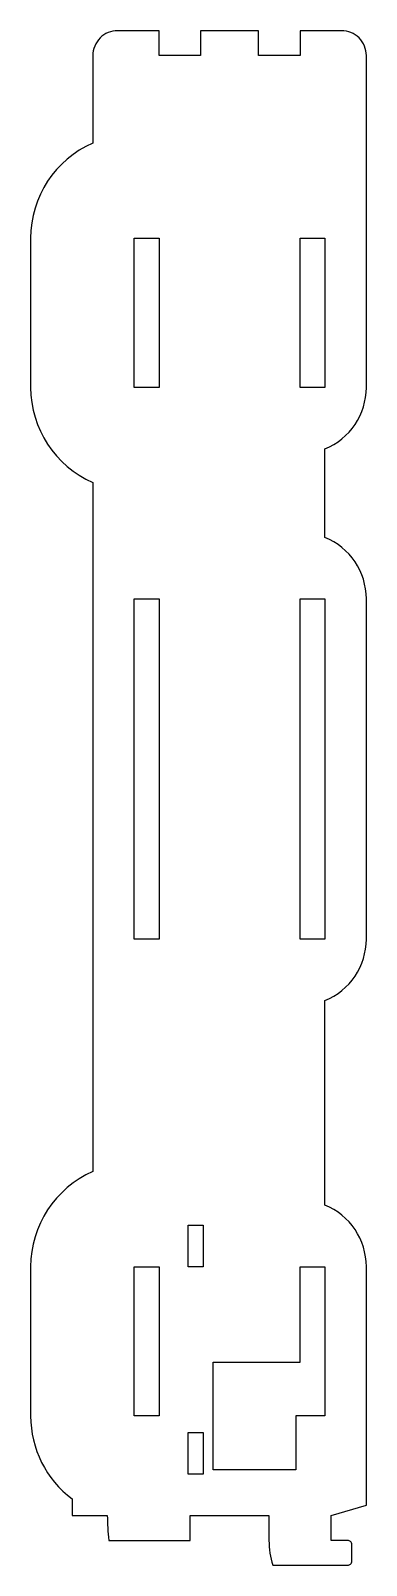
# Model space of a CAD drawing. Header units: millimetres. Extents: x -40 to 0, y -185 to 0.
import ezdxf

# ---------------------------------------------------------------- set-up
doc = ezdxf.new("R2010")
doc.units = ezdxf.units.MM

msp = doc.modelspace()

# ---------------------------------------------------------------- linework, layer by layer
msp.add_lwpolyline([(-4.25, -182), (-4.25, -179), (0, -177.75), (0, -149, 0.305615), (-5, -141.58), (-5, -116.92, 0.305615), (0, -109.5), (0, -68.5, 0.305615), (-5, -61.08), (-5, -50.42, 0.305615), (0, -43), (0, -3, 0.414214), (-3, 0), (-8, 0), (-8, -3), (-13, -3), (-13, 0), (-20, 0), (-20, -3), (-25, -3), (-25, 0), (-30, 0, 0.414214), (-33, -3), (-33, -13.54, 0.298217), (-40.5, -25), (-40.5, -43, 0.298217), (-33, -54.46), (-33, -137.54, 0.298217), (-40.5, -149), (-40.5, -167, 0.236068), (-35.5, -177), (-35.5, -179), (-31.25, -179, 0.027842), (-31.08, -182), (-21.25, -182), (-21.25, -179), (-11.75, -179), (-11.75, -182, 0.076321), (-11.29, -185), (-2.25, -185, 0.414214), (-1.75, -184.5), (-1.75, -182.5, 0.414214), (-2.25, -182)], format="xyb", close=True)
for points in [[(-25, -25), (-25, -43), (-28, -43), (-28, -25)], [(-5, -25), (-5, -43), (-8, -43), (-8, -25)], [(-28, -109.5), (-28, -68.5), (-25, -68.5), (-25, -109.5)], [(-8, -109.5), (-8, -68.5), (-5, -68.5), (-5, -109.5)], [(-21.5, -149), (-21.5, -144), (-19.7, -144), (-19.7, -149)], [(-28, -149), (-25, -149), (-25, -167), (-28, -167)], [(-8, -160.5), (-8, -149), (-5, -149), (-5, -167), (-8.5, -167), (-8.5, -173.5), (-18.5, -173.5), (-18.5, -160.5)], [(-21.5, -174), (-21.5, -169), (-19.7, -169), (-19.7, -174)]]:
    msp.add_lwpolyline(points, close=True)

doc.saveas('drawing.dxf')
